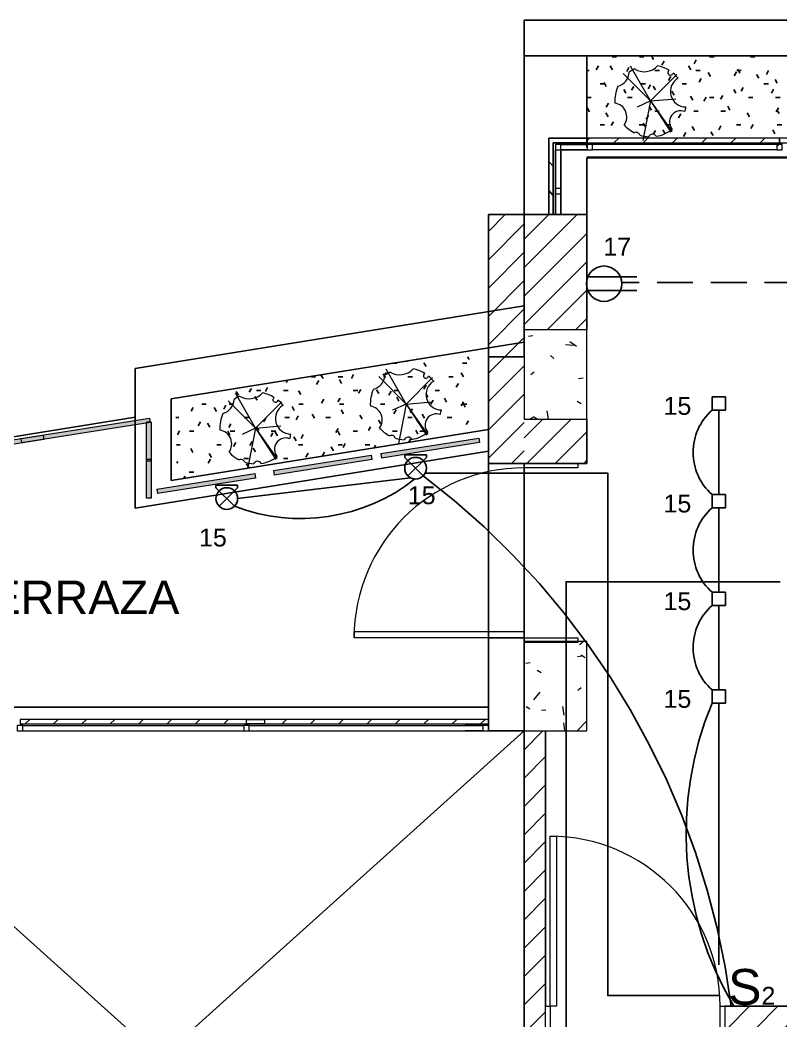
# Model space of a CAD drawing. Header units: inches. Extents: x 131 to 82119, y 71 to 16923.
# Drawn here: x 380.26 to 384.51, y 130.66 to 136.25 of the extents above; entities that cross this region are included whole.
import ezdxf
from ezdxf.enums import TextEntityAlignment as Align

# ---------------------------------------------------------------- set-up
doc = ezdxf.new("R2010")
doc.units = ezdxf.units.IN
doc.header["$MEASUREMENT"] = 0
doc.linetypes.add('HIDDEN', pattern=[9.525, 6.35, -3.175])
doc.linetypes.add('PISO', pattern=[0.3, 0.2, -0.1])
for name, color, linetype, lineweight in [('A-DOOR-____-MCUT', 31, 'Continuous', 18), ('A-DOOR-____-OTLN', 31, 'Continuous', 18), ('A-DOOR-FRAM-MCUT', 31, 'Continuous', 18), ('A-GLAZ-CURT-MCUT', 52, 'Continuous', 18), ('A-GLAZ-CURT-OTLN', 52, 'Continuous', 18), ('A-GLAZ-CWMG-MCUT', 51, 'Continuous', 18), ('A-GLAZ-CWMG-OTLN', 51, 'Continuous', 18), ('DUCTO-PARED O TECHO', 7, 'Continuous', 25), ('DUCTO-PISO', 7, 'PISO', 25), ('L-PLNT-____-OTLN', 71, 'Continuous', 18), ('RED-TELEVISIÓN', 84, 'TELEVISION', 25), ('S-COLS-____-MCUT', 52, 'Continuous', 18), ('S-COLS-____-OTLN', 52, 'Continuous', 18), ('SIMBOLOGIA', 150, 'Continuous', 25)]:
    doc.layers.add(name, color=color, linetype=linetype, lineweight=lineweight)
for name, color, linetype in [('Arquitectonico', 253, 'Continuous'), ('INTERRUPTORES', 6, 'Continuous'), ('LAMPARAS', 20, 'Continuous'), ('Retorno', 5, 'HIDDEN')]:
    doc.layers.add(name, color=color, linetype=linetype)
doc.styles.add('Arial_2', font='arial.ttf', dxfattribs={"height": 0.089295})
doc.styles.get("Standard").update_dxf_attribs({"font": 'arial.ttf'})
doc.linetypes.add('TELEVISION', pattern='A,0.32,-0.13,["TV",Standard,S=0.065,R=0,X=-0.065,Y=-0.0325],-0.13', length=0.58)
pattern_1 = [(45, (392.16384, 133.34242), (-0.079196, 0.079196), [])]

# ---------------------------------------------------------------- blocks, each defined once
blk = doc.blocks.new('System Panel - Glazed-1942166-ARQ-P2')
at = {"layer": 'A-GLAZ-CURT-OTLN'}
blk.add_hatch(color=256, dxfattribs=at).paths.add_polyline_path([(-0.2767, 0.0245), (0.2767, 0.0245), (0.2767, 0.0495), (-0.2767, 0.0495)], flags=0)
for p, q in [((-0.2767, 0.0495), (0.2767, 0.0495)), ((-0.2767, 0.0495), (-0.2767, 0.0245)), ((0.2767, 0.0245), (-0.2767, 0.0245)), ((0.2767, 0.0495), (0.2767, 0.0245))]:
    blk.add_line(p, q, dxfattribs=at)
blk = doc.blocks.new('M_Concrete-Rectangular-Column - Columna Concreto 0_35 x 0_50-1658767-ARQ-P2')
at = {"layer": 'S-COLS-____-OTLN'}
h = blk.add_hatch(dxfattribs=at)
h.set_pattern_fill('FP_4', style=0, pattern_type=2)
h.set_pattern_definition([(50, (8.915, 0.816), (0.546432, -0.047308), [0.057, -0.629]), (355, (8.915, 0.816), (-0.10543, 0.57337), [0.046, -0.503]), (100.451, (8.961, 0.812), (0.440955, 0.525708), [0.049, -0.534]), (46.184, (8.915, 0.969), (0.813123, -0.12606), [0.086, -0.943]), (96.636, (8.983, 0.958), (0.711995, 0.74225), [0.073, -0.801]), (351.184, (8.915, 0.969), (0.71223, 0.742616), [0.069, -0.754]), (21, (8.991, 0.93), (0.454985, -0.306292), [0.057, -0.629]), (326, (8.991, 0.93), (0.185766, 0.552594), [0.046, -0.503]), (71.451, (9.029, 0.905), (0.640536, 0.246016), [0.049, -0.534]), (37.5, (8.915, 0.816), (0.009206, 0.2541166), [0.025, -0.472, 0.025, -0.485, -0.505]), (37.5, (8.915, 0.816), (0.009206, 0.2541166), [-1.007, 0.025, -0.48]), (7.5, (8.915, 0.816), (0.200461, 0.300738), [0.025, -0.266, 0.025, -0.46, -0.192]), (7.5, (8.915, 0.816), (0.200461, 0.300738), [-0.776, 0.025, -0.167]), (327.5, (8.745, 0.816), (0.406483, -0.0170776), [0.025, -0.165, 0.025, -0.569, -0.789]), (327.5, (8.745, 0.816), (0.406483, -0.0170776), [-0.785, 0.025, -0.764]), (317.5, (8.669, 0.816), (0.443999, 0.076008), [0.025, -0.223, 0.025, -0.37, -0.56]), (317.5, (8.669, 0.816), (0.443999, 0.076008), [-0.642, 0.025, -0.535])])
h.paths.add_polyline_path([(0.175, -0.25), (0.175, 0.25), (-0.175, 0.25), (-0.175, -0.25)], flags=0)
at = {"layer": 'S-COLS-____-MCUT'}
for p, q in [((0.175, 0.25), (-0.175, 0.25)), ((-0.175, 0.25), (-0.175, -0.25)), ((0.175, -0.25), (0.175, 0.25)), ((-0.175, -0.25), (0.175, -0.25))]:
    blk.add_line(p, q, dxfattribs=at)
blk = doc.blocks.new('M_Concrete-Rectangular-Column - Columna Concreto 0_35 x 0_50-1669659-ARQ-P2')
at = {"layer": 'S-COLS-____-OTLN'}
h = blk.add_hatch(dxfattribs=at)
h.set_pattern_fill('FP_5', style=0, pattern_type=2)
h.set_pattern_definition([(50, (8.915, -0.925), (0.546432, -0.047308), [0.057, -0.629]), (355, (8.915, -0.925), (-0.10543, 0.57337), [0.046, -0.503]), (100.451, (8.961, -0.929), (0.440955, 0.525708), [0.049, -0.534]), (46.184, (8.915, -0.773), (0.813123, -0.12606), [0.086, -0.943]), (96.636, (8.983, -0.783), (0.711995, 0.74225), [0.073, -0.801]), (351.184, (8.915, -0.773), (0.71223, 0.742616), [0.069, -0.754]), (21, (8.991, -0.811), (0.454985, -0.306292), [0.057, -0.629]), (326, (8.991, -0.811), (0.185766, 0.552594), [0.046, -0.503]), (71.451, (9.029, -0.837), (0.640536, 0.246016), [0.049, -0.534]), (37.5, (8.915, -0.925), (0.009206, 0.2541166), [0.025, -0.472, 0.025, -0.485, -0.505]), (37.5, (8.915, -0.925), (0.009206, 0.2541166), [-1.007, 0.025, -0.48]), (7.5, (8.915, -0.925), (0.200461, 0.300738), [0.025, -0.266, 0.025, -0.46, -0.192]), (7.5, (8.915, -0.925), (0.200461, 0.300738), [-0.776, 0.025, -0.167]), (327.5, (8.745, -0.925), (0.406483, -0.0170776), [0.025, -0.165, 0.025, -0.569, -0.789]), (327.5, (8.745, -0.925), (0.406483, -0.0170776), [-0.785, 0.025, -0.764]), (317.5, (8.669, -0.925), (0.443999, 0.076008), [0.025, -0.223, 0.025, -0.37, -0.56]), (317.5, (8.669, -0.925), (0.443999, 0.076008), [-0.642, 0.025, -0.535])])
h.paths.add_polyline_path([(0.175, -0.25), (0.175, 0.25), (-0.175, 0.25), (-0.175, -0.25)], flags=0)
at = {"layer": 'S-COLS-____-MCUT'}
for p, q in [((0.175, 0.25), (-0.175, 0.25)), ((-0.175, 0.25), (-0.175, -0.25)), ((0.175, -0.25), (0.175, 0.25)), ((-0.175, -0.25), (0.175, -0.25))]:
    blk.add_line(p, q, dxfattribs=at)
blk = doc.blocks.new('System Panel - Glazed-1561508-ARQ-P2')
at = {"layer": 'A-GLAZ-CURT-OTLN'}
blk.add_hatch(color=256, dxfattribs=at).paths.add_polyline_path([(-0.3638, 0.0245), (0.3638, 0.0245), (0.3638, 0.0495), (-0.3638, 0.0495)], flags=0)
for p, q in [((-0.3638, 0.0495), (0.3638, 0.0495)), ((-0.3638, 0.0495), (-0.3638, 0.0245)), ((0.3638, 0.0245), (-0.3638, 0.0245)), ((0.3638, 0.0495), (0.3638, 0.0245))]:
    blk.add_line(p, q, dxfattribs=at)
blk = doc.blocks.new('System Panel - Glazed-1942257-ARQ-P2')
at = {"layer": 'A-GLAZ-CURT-OTLN'}
blk.add_hatch(color=256, dxfattribs=at).paths.add_polyline_path([(0.1087, 0.0495), (-0.1087, 0.0495), (-0.1087, 0.0245), (0.1087, 0.0245)], flags=0)
for p, q in [((-0.1087, 0.0495), (0.1087, 0.0495)), ((-0.1087, 0.0495), (-0.1087, 0.0245)), ((0.1087, 0.0245), (-0.1087, 0.0245)), ((0.1087, 0.0495), (0.1087, 0.0245))]:
    blk.add_line(p, q, dxfattribs=at)
blk = doc.blocks.new('Puertas Revit Lisas - 1_00 x 2_70-1759848-ARQ-P2')
at = {"layer": 'A-DOOR-____-MCUT'}
for p, q in [((0.44, -0.056825), (0.475, -0.056825)), ((0.44, -1.006825), (0.44, -0.056825)), ((0.475, -0.056825), (0.475, -1.006825)), ((0.475, -1.006825), (0.44, -1.006825))]:
    blk.add_line(p, q, dxfattribs=at)
at = {"layer": 'A-DOOR-____-OTLN'}
blk.add_arc((0.475, -0.056825), 0.95, 180, 270, dxfattribs=at)
at = {"layer": 'A-DOOR-FRAM-MCUT'}
for p, q in [((-0.5, 0.063175), (-0.475, 0.063175)), ((-0.5, -0.056825), (-0.5, 0.063175)), ((-0.475, 0.063175), (-0.475, -0.056825)), ((0.475, 0.063175), (0.5, 0.063175)), ((0.475, -0.056825), (0.475, 0.063175)), ((0.5, 0.063175), (0.5, -0.056825)), ((-0.475, -0.056825), (-0.5, -0.056825)), ((0.5, -0.056825), (0.475, -0.056825))]:
    blk.add_line(p, q, dxfattribs=at)
blk = doc.blocks.new('System Panel - Glazed-1951051-ARQ-P2')
at = {"layer": 'A-GLAZ-CURT-OTLN'}
h = blk.add_hatch(dxfattribs=at)
h.set_pattern_fill('FP_11', color=8, style=0, pattern_type=2)
h.set_pattern_definition([(225, (-10.016, -0.891), (0.079196, -0.079196), [])])
h.paths.add_polyline_path([(-0.6253, -0.0245), (-0.6253, -0.0495), (0.6253, -0.0495), (0.6253, -0.0245)], flags=0)
at = {"layer": 'A-GLAZ-CURT-MCUT'}
for p, q in [((0.6253, -0.0245), (-0.6253, -0.0245)), ((-0.6253, -0.0245), (-0.6253, -0.0495)), ((-0.6253, -0.0495), (0.6253, -0.0495)), ((0.6253, -0.0495), (0.6253, -0.0245))]:
    blk.add_line(p, q, dxfattribs=at)
blk = doc.blocks.new('System Panel - Glazed-1951052-ARQ-P2')
at = {"layer": 'A-GLAZ-CURT-OTLN'}
h = blk.add_hatch(dxfattribs=at)
h.set_pattern_fill('FP_12', color=8, style=0, pattern_type=2)
h.set_pattern_definition([(225, (-11.274, -0.891), (0.079196, -0.079196), [])])
h.paths.add_polyline_path([(-0.6328, -0.0245), (-0.6328, -0.0495), (0.6328, -0.0495), (0.6328, -0.0245), (-0.0148, -0.0245)], flags=0)
at = {"layer": 'A-GLAZ-CURT-MCUT'}
for p, q in [((0.6328, -0.0245), (-0.6328, -0.0245)), ((-0.6328, -0.0245), (-0.6328, -0.0495)), ((-0.6328, -0.0495), (0.6328, -0.0495)), ((0.6328, -0.0495), (0.6328, -0.0245))]:
    blk.add_line(p, q, dxfattribs=at)
blk = doc.blocks.new('System Panel - Glazed-1951074-ARQ-P2')
at = {"layer": 'A-GLAZ-CURT-OTLN'}
h = blk.add_hatch(dxfattribs=at)
h.set_pattern_fill('FP_14', color=8, style=0, pattern_type=2)
h.set_pattern_definition([(43.278, (8.138, -2.278), (-0.0767804, 0.08154), [])])
h.paths.add_polyline_path([(-0.5374, 0.0245), (0.5374, 0.0245), (0.5374, 0.0495), (-0.5374, 0.0495)], flags=0)
at = {"layer": 'A-GLAZ-CURT-MCUT'}
for p, q in [((0.5374, 0.0495), (-0.5374, 0.0495)), ((-0.5374, 0.0495), (-0.5374, 0.0245)), ((-0.5374, 0.0245), (0.5374, 0.0245)), ((0.5374, 0.0245), (0.5374, 0.0495))]:
    blk.add_line(p, q, dxfattribs=at)
blk = doc.blocks.new('System Panel - Glazed-1951075-ARQ-P2')
at = {"layer": 'A-GLAZ-CURT-OTLN'}
h = blk.add_hatch(dxfattribs=at)
h.set_pattern_fill('FP_15', color=8, style=0, pattern_type=2)
h.set_pattern_definition([(43.278, (7.056, -2.278), (-0.0767804, 0.08154), [])])
h.paths.add_polyline_path([(-0.5449, 0.0245), (0.5449, 0.0245), (0.5449, 0.0495), (-0.5449, 0.0495)], flags=0)
at = {"layer": 'A-GLAZ-CURT-MCUT'}
for p, q in [((0.5449, 0.0495), (-0.5449, 0.0495)), ((-0.5449, 0.0495), (-0.5449, 0.0245)), ((-0.5449, 0.0245), (0.5449, 0.0245)), ((0.5449, 0.0245), (0.5449, 0.0495))]:
    blk.add_line(p, q, dxfattribs=at)
blk = doc.blocks.new('Puertas Revit Lisas - 1_00 x 2_70-1606715-ARQ-P2')
at = {"layer": 'A-DOOR-____-MCUT'}
for p, q in [((0.44, -0.146825), (0.475, -0.146825)), ((0.44, -1.096825), (0.44, -0.146825)), ((0.475, -0.146825), (0.475, -1.096825)), ((0.475, -1.096825), (0.44, -1.096825))]:
    blk.add_line(p, q, dxfattribs=at)
at = {"layer": 'A-DOOR-____-OTLN'}
blk.add_arc((0.475, -0.146825), 0.95, 180, 270, dxfattribs=at)
at = {"layer": 'A-DOOR-FRAM-MCUT'}
for p, q in [((-0.5, 0.153175), (-0.475, 0.153175)), ((-0.5, -0.146825), (-0.5, 0.153175)), ((-0.475, 0.153175), (-0.475, -0.146825)), ((0.475, 0.153175), (0.5, 0.153175)), ((0.475, -0.146825), (0.475, 0.153175)), ((0.5, 0.153175), (0.5, -0.146825)), ((-0.475, -0.146825), (-0.5, -0.146825)), ((0.5, -0.146825), (0.475, -0.146825))]:
    blk.add_line(p, q, dxfattribs=at)
blk = doc.blocks.new('M_RPC Plant - Tropical - Agave - 0_45 Meters-752007-ARQ-P2')
at = {"layer": 'L-PLNT-____-OTLN'}
for q in [(-0.1121, 0.1907), (-0.1531, 0.1496), (0.1474, 0.1437), (0.1412, 0.0087), (-0.0755, -0.0388), (-0.0429, -0.2245), (0.1136, -0.1784), (0.1196, -0.1743)]:
    blk.add_line((0.0001, -0.0036), q, dxfattribs=at)
for centre, radius, start, end in [((0.0001, -0.0036), 0.2, 116.6696, 126.6487), ((-0.0359, 0.2628), 0.1029, 238.4657, 316.9123), ((0.0001, -0.0036), 0.2, 58.808, 78.7084), ((-0.2035, 0.1601), 0.0842, 284.5761, 357.8078), ((0.1112, 0.1551), 0.0145, 121.2967, 348.7033), ((0.1972, 0.0492), 0.0863, 119.9838, 270.0162), ((0.0001, -0.0036), 0.2, 39.648, 51.192), ((0.0001, -0.0036), 0.2, 155.7352, 183.4024), ((-0.21, -0.0919), 0.0771, 323.3668, 82.226), ((0.0001, -0.0036), 0.2, 342.7424, 350.352), ((0.1685, -0.1215), 0.0628, 68.9276, 221.0724), ((0.0001, -0.0036), 0.2, 222.1904, 242.6209), ((0.0001, -0.0036), 0.2, 279.0058, 307.2576), ((-0.0817, -0.2008), 0.0221, 17.3648, 117.5876), ((0.0001, -0.0036), 0.2, 252.3315, 266.9942), ((0.011, -0.212), 0.0231, 28.1518, 157.8482)]:
    blk.add_arc(centre, radius, start, end, dxfattribs=at)
blk = doc.blocks.new('Rectangular Mullion - 30mm Square-1951086-ARQ-P2')
at = {"layer": 'A-GLAZ-CWMG-MCUT'}
for p, q in [((-0.015, 0.015), (0.015, 0.015)), ((-0.015, -0.015), (-0.015, 0.015)), ((0.015, 0.015), (0.015, -0.015)), ((0.015, -0.015), (-0.015, -0.015))]:
    blk.add_line(p, q, dxfattribs=at)
blk = doc.blocks.new('Rectangular Mullion - 30mm Square-V18-ARQ-P2')
at = {"layer": 'A-GLAZ-CWMG-MCUT'}
for p, q in [((-0.015, 0.015), (0.015, 0.015)), ((-0.015, -0.015), (-0.015, 0.015)), ((0.015, 0.015), (0.015, -0.015)), ((0.015, -0.015), (-0.015, -0.015))]:
    blk.add_line(p, q, dxfattribs=at)
blk = doc.blocks.new('Rectangular Mullion - 30mm Square-1951076-ARQ-P2')
at = {"layer": 'A-GLAZ-CWMG-MCUT'}
for p, q in [((0, 0.015), (-0.03, 0.015)), ((-0.03, 0.015), (-0.03, -0.015)), ((0, -0.015), (0, 0.015)), ((-0.03, -0.015), (0, -0.015))]:
    blk.add_line(p, q, dxfattribs=at)
blk = doc.blocks.new('Rectangular Mullion - 30mm Square-1951070-ARQ-P2')
at = {"layer": 'A-GLAZ-CWMG-OTLN'}
for p, q in [((-7.6814, 2.0633), (-8.7107, 2.0324)), ((-7.6805, 2.0333), (-8.7098, 2.0024))]:
    blk.add_line(p, q, dxfattribs=at)
blk = doc.blocks.new('Rectangular Mullion - 30mm Square-1951071-ARQ-P2')
at = {"layer": 'A-GLAZ-CWMG-OTLN'}
h = blk.add_hatch(dxfattribs=at)
h.set_pattern_fill('FP_26', color=8, style=0, pattern_type=2)
h.set_pattern_definition([(316.722, (7.601, 2.278), (0.0767804, 0.08154), [])])
h.paths.add_polyline_path([(-0.015, 0.015), (0.015, 0.015), (0.015, -0.015), (-0.015, -0.015)], flags=0)
at = {"layer": 'A-GLAZ-CWMG-MCUT'}
for p, q in [((-0.015, 0.015), (0.015, 0.015)), ((-0.015, -0.015), (-0.015, 0.015)), ((0.015, 0.015), (0.015, -0.015)), ((0.015, -0.015), (-0.015, -0.015))]:
    blk.add_line(p, q, dxfattribs=at)
blk = doc.blocks.new('Rectangular Mullion - 30mm Square-1951091-ARQ-P2')
at = {"layer": 'A-GLAZ-CWMG-MCUT'}
for p, q in [((0, 0.015), (-0.03, 0.015)), ((-0.03, 0.015), (-0.03, -0.015)), ((0, -0.015), (0, 0.015)), ((-0.03, -0.015), (0, -0.015))]:
    blk.add_line(p, q, dxfattribs=at)
blk = doc.blocks.new('Rectangular Mullion - 30mm Square-1951088-ARQ-P2')
at = {"layer": 'A-GLAZ-CWMG-OTLN'}
for p, q in [((-10.6258, -0.8761), (-9.4202, -0.8761)), ((-10.6258, -0.9061), (-9.4202, -0.9061))]:
    blk.add_line(p, q, dxfattribs=at)
blk = doc.blocks.new('Rectangular Mullion - 30mm Square-1951089-ARQ-P2')
at = {"layer": 'A-GLAZ-CWMG-OTLN'}
for p, q in [((-11.8913, -0.8761), (-10.6558, -0.8761)), ((-11.8913, -0.9061), (-10.6558, -0.9061))]:
    blk.add_line(p, q, dxfattribs=at)
blk = doc.blocks.new('LUZAP')
at = {"layer": 'SIMBOLOGIA'}
for p, q in [((-0.09, 0.02), (0.0636, 0.1736)), ((-0.0636, 0.1736), (0.09, 0.02)), ((-0.09, 0.02), (-0.09, 0)), ((-0.09, 0), (0.09, 0)), ((0.09, 0.02), (0.09, 0))]:
    blk.add_line(p, q, dxfattribs=at)
blk.add_circle((0, 0.11), 0.09, dxfattribs=at)
blk = doc.blocks.new('TOMA')
at = {"layer": 'SIMBOLOGIA'}
for p, q in [((-0.0301, 0.2165), (-0.0301, 0.0062)), ((0.0294, 0.2165), (0.0294, 0.1463)), ((0.0294, 0.1463), (0.0294, 0.0059))]:
    blk.add_line(p, q, dxfattribs=at)
blk.add_circle((0, 0.0761), 0.0761, dxfattribs=at)

msp = doc.modelspace()

# ---------------------------------------------------------------- hatches: boundary and pattern name
at = {"layer": 'Arquitectonico'}
h = msp.add_hatch(dxfattribs=at)
h.set_pattern_fill('FP_23', color=256, angle=360, style=0, pattern_type=2)
h.set_pattern_definition([(360, (392.16384, 133.45834), (0.305, 0.076), [0.025, -0.203, 0.025, -0.203, -1.219]), (360, (392.16384, 133.45834), (0.305, 0.076), [-0.457, 0.025, -0.432, 0.025, -0.203, -0.533]), (360, (392.16384, 133.45834), (0.305, 0.076), [-1.143, 0.025, -0.127, 0.025, -0.356]), (120, (392.27784, 133.49634), (-0.2183179, 0.22613775), [0.025, -0.203, 0.025, -0.203, -1.219]), (120, (392.27784, 133.49634), (-0.2183179, 0.22613775), [-0.457, 0.025, -0.432, 0.025, -0.203, -0.533]), (120, (392.27784, 133.49634), (-0.2183179, 0.22613775), [-1.143, 0.025, -0.127, 0.025, -0.356]), (240, (392.31584, 133.64834), (-0.0866821, -0.30213775), [0.025, -0.203, 0.025, -0.203, -1.219]), (240, (392.31584, 133.64834), (-0.0866821, -0.30213775), [-0.457, 0.025, -0.432, 0.025, -0.203, -0.533]), (240, (392.31584, 133.64834), (-0.0866821, -0.30213775), [-1.143, 0.025, -0.127, 0.025, -0.356])])
h.paths.add_polyline_path([(383.4236, 135.5978), (387.2901, 135.5978), (387.2901, 136.0478), (383.4236, 136.0478), (383.4236, 135.5566)])
h = msp.add_hatch(dxfattribs=at)
h.set_pattern_fill('FP_14', color=256, angle=270, style=0, pattern_type=2)
h.set_pattern_definition([(313.278, (380.90872, 127.44712), (0.08154, 0.0767804), [])])
h.paths.add_polyline_path([(383.2112, 135.5243), (383.2112, 135.1606), (383.2362, 135.1606), (383.2362, 135.5243)])
h = msp.add_hatch(dxfattribs=at)
h.set_pattern_fill('FP_1', color=256, angle=360, style=0, pattern_type=2)
h.set_pattern_definition([(45, (392.16384, 132.79475), (-0.079196, 0.079196), [])])
h.paths.add_polyline_path([(383.0736, 132.0237), (383.0736, 132.2286), (383.0736, 132.2286), (383.0736, 132.0237)])
h.paths.add_polyline_path([(383.0736, 133.7713), (383.0736, 135.1606), (382.8736, 135.1606), (382.8736, 133.7713)])
h = msp.add_hatch(dxfattribs=at)
h.set_pattern_fill('FP_1', color=256, angle=360, style=0, pattern_type=2)
h.set_pattern_definition(pattern_1)
h.paths.add_polyline_path([(383.4236, 134.5178), (383.4236, 135.1606), (383.0736, 135.1606), (383.0736, 134.5178)])
h = msp.add_hatch(dxfattribs=at)
h.set_pattern_fill('FP_22', color=256, angle=360, style=0, pattern_type=2)
h.set_pattern_definition([(360, (392.16384, 133.342415), (0.305, 0.076), [0.025, -0.203, 0.025, -0.203, -1.219]), (360, (392.16384, 133.342415), (0.305, 0.076), [-0.457, 0.025, -0.432, 0.025, -0.203, -0.533]), (360, (392.16384, 133.342415), (0.305, 0.076), [-1.143, 0.025, -0.127, 0.025, -0.356]), (120, (392.27784, 133.380415), (-0.21831793, 0.22613775), [0.025, -0.203, 0.025, -0.203, -1.219]), (120, (392.27784, 133.380415), (-0.21831793, 0.22613775), [-0.457, 0.025, -0.432, 0.025, -0.203, -0.533]), (120, (392.27784, 133.380415), (-0.21831793, 0.22613775), [-1.143, 0.025, -0.127, 0.025, -0.356]), (240, (392.31584, 133.533415), (-0.08668207, -0.30213775), [0.025, -0.203, 0.025, -0.203, -1.219]), (240, (392.31584, 133.533415), (-0.08668207, -0.30213775), [-0.457, 0.025, -0.432, 0.025, -0.203, -0.533]), (240, (392.31584, 133.533415), (-0.08668207, -0.30213775), [-1.143, 0.025, -0.127, 0.025, -0.356])])
h.paths.add_polyline_path([(381.1336, 133.6807), (382.7736, 133.9446), (382.7657, 134.3992), (381.1257, 134.1352), (381.1336, 133.7305)])
h = msp.add_hatch(dxfattribs=at)
h.set_pattern_fill('FP_1', color=256, angle=360, style=0, pattern_type=2)
h.set_pattern_definition(pattern_1)
h.paths.add_polyline_path([(383.4236, 133.7713), (383.4236, 134.0178), (383.0736, 134.0178), (383.0736, 133.7713)], flags=0)
h = msp.add_hatch(dxfattribs=at)
h.set_pattern_fill('FP_1', color=256, angle=360, style=0, pattern_type=2)
h.set_pattern_definition(pattern_1)
h.paths.add_polyline_path([(383.0736, 130.7382), (383.1936, 130.7382), (383.1936, 132.2762), (383.0736, 132.2762), (383.0736, 131.3621)], flags=0)
h = msp.add_hatch(dxfattribs=at)
h.set_pattern_fill('FP_1', color=256, angle=360, style=0, pattern_type=2)
h.set_pattern_definition(pattern_1)
h.paths.add_polyline_path([(385.9901, 130.6182), (385.9901, 130.7382), (384.1936, 130.7382), (384.1936, 130.6182), (384.9936, 130.6182)], flags=0)
h.paths.add_polyline_path([(383.1936, 130.6182), (383.1936, 130.7382), (383.0736, 130.7382), (383.0736, 130.6182)], flags=0)

# ---------------------------------------------------------------- linework, layer by layer
for p, q in [((389.0401, 136.2478), (383.0736, 136.2478)), ((383.0736, 134.5178), (383.0736, 136.2478)), ((388.8401, 136.0478), (383.0736, 136.0478)), ((383.0736, 136.0478), (383.0736, 135.9194)), ((383.4236, 135.5348), (383.4236, 136.0478)), ((383.2112, 135.5873), (383.2112, 135.1606)), ((383.4254, 135.5873), (383.2112, 135.5873)), ((383.2362, 135.1606), (383.2362, 135.5623)), ((383.4254, 135.5623), (383.2362, 135.5623)), ((383.4254, 135.5528), (383.2786, 135.5528)), ((383.2486, 135.5228), (383.2486, 135.2766)), ((383.4254, 135.5228), (383.2786, 135.5228)), ((383.2786, 135.5228), (383.2786, 135.2766)), ((383.4236, 135.4819), (389.0401, 135.4819)), ((388.8426, 135.4778), (383.4236, 135.4778)), ((383.4236, 134.5178), (383.4236, 135.4778)), ((383.2486, 135.2766), (383.2486, 135.1606)), ((383.2786, 135.2766), (383.2786, 135.1606)), ((383.4272, 135.1606), (383.0736, 135.1606)), ((383.0736, 135.1606), (383.4236, 135.1606)), ((380.9015, 134.3017), (383.0736, 134.6513)), ((381.1015, 134.1314), (383.0736, 134.4487)), ((383.0736, 134.3662), (382.8736, 134.3662)), ((382.8736, 134.3662), (382.8736, 133.7713)), ((380.9015, 134.3017), (380.9015, 134.0286)), ((381.1015, 133.6756), (381.1015, 134.1314)), ((380.9015, 134.0286), (378.927, 133.7133)), ((380.9015, 133.5218), (380.9015, 134.0286)), ((383.4236, 133.7713), (383.4236, 134.0178)), ((381.1015, 133.6756), (382.8736, 133.9607)), ((382.8736, 133.8392), (380.9015, 133.5218)), ((382.8736, 133.7713), (383.4236, 133.7713)), ((382.8736, 133.7713), (382.8736, 132.5697)), ((383.0736, 133.7713), (383.0736, 132.5697)), ((379.007, 132.4096), (382.8736, 132.4096)), ((381.6231, 132.3407), (381.5231, 132.3407)), ((381.6231, 132.3157), (381.5231, 132.3157)), ((382.7436, 132.3062), (382.8436, 132.3062)), ((379.007, 132.2762), (383.0736, 128.6206)), ((379.0105, 128.6206), (383.0736, 132.2762)), ((382.7436, 132.2762), (382.8436, 132.2762)), ((383.0736, 132.2762), (383.0736, 130.6182)), ((383.1936, 130.7382), (383.1936, 132.2762)), ((386.1101, 130.7382), (384.1936, 130.7382))]:
    msp.add_line(p, q, dxfattribs=at)
for points in [[(382.8736, 134.3662), (383.0736, 134.3662), (383.0736, 135.1606), (382.8736, 135.1606)], [(383.0736, 132.2762), (382.8736, 132.2762), (382.8736, 132.7963), (383.0736, 132.7963)]]:
    msp.add_lwpolyline(points, close=True, dxfattribs=at)
at = {"layer": 'DUCTO-PARED O TECHO'}
for p, q in [((384.1605, 133.5222), (384.1605, 133.0516)), ((384.1605, 132.9766), (384.1605, 132.506))]:
    msp.add_line(p, q, dxfattribs=at)
for points in [[(384.1605, 134.0677), (384.1605, 133.5972)], [(382.5207, 133.7169), (383.5406, 133.7169), (383.5406, 130.7977), (384.1667, 130.7977)], [(381.4729, 133.5746), (382.4392, 133.6904)], [(384.1605, 132.431), (384.1605, 130.9703)]]:
    msp.add_lwpolyline(points, dxfattribs=at)
at = {"layer": 'DUCTO-PISO'}
msp.add_lwpolyline([(384.6165, 133.508), (384.6165, 134.7823), (383.6249, 134.7823)], dxfattribs=at)
at = {"layer": 'LAMPARAS'}
for p, q in [((384.1231, 133.5972), (384.1231, 133.5222)), ((384.1231, 133.0516), (384.1231, 132.9766)), ((384.1231, 132.506), (384.1231, 132.431))]:
    msp.add_line(p, q, dxfattribs=at)
for points in [[(384.1231, 134.1427), (384.198, 134.1427), (384.198, 134.0677), (384.1231, 134.0677)], [(384.1231, 133.5972), (384.198, 133.5972), (384.198, 133.5222), (384.1231, 133.5222)], [(384.1231, 133.0516), (384.198, 133.0516), (384.198, 132.9766), (384.1231, 132.9766)], [(384.1231, 132.506), (384.198, 132.506), (384.198, 132.431), (384.1231, 132.431)]]:
    msp.add_lwpolyline(points, close=True, dxfattribs=at)
at = {"layer": 'RED-TELEVISIÓN'}
msp.add_lwpolyline([(378.8794, 130.6054), (378.9405, 130.6054), (378.9405, 128.4017), (383.3076, 128.4017), (383.3076, 133.1103), (384.5044, 133.1103)], dxfattribs=at)
at = {"layer": 'Retorno'}
for centre, radius, start, end in [((384.3321, 133.8326), 0.3149, 131.5976, 228.4028), ((379.8372, 130.1693), 4.4292, 7.3794, 52.8902), ((381.8255, 134.4966), 1.0334, 249.0023, 308.1428), ((384.3321, 133.2871), 0.3149, 131.5976, 228.4028), ((384.3321, 132.7415), 0.3149, 131.5976, 228.4028), ((385.8661, 131.7058), 1.8879, 157.409, 210.8321)]:
    msp.add_arc(centre, radius, start, end, dxfattribs=at)

# ---------------------------------------------------------------- block references
at = {"layer": 'Arquitectonico'}
for name, p in [('M_RPC Plant - Tropical - Agave - 0_45 Meters-752007-ARQ-P2', (383.7797, 135.7993)), ('System Panel - Glazed-1951074-ARQ-P2', (383.9628, 135.5378)), ('System Panel - Glazed-1951075-ARQ-P2', (385.0451, 135.5378)), ('M_Concrete-Rectangular-Column - Columna Concreto 0_35 x 0_50-1669659-ARQ-P2', (383.2486, 134.2678)), ('M_RPC Plant - Tropical - Agave - 0_45 Meters-752007-ARQ-P2', (382.4142, 134.1064)), ('M_RPC Plant - Tropical - Agave - 0_45 Meters-752007-ARQ-P2', (381.5731, 133.9718)), ('M_Concrete-Rectangular-Column - Columna Concreto 0_35 x 0_50-1658767-ARQ-P2', (383.2486, 132.5262)), ('Rectangular Mullion - 30mm Square-1951089-ARQ-P2', (392.1638, 133.1823)), ('Rectangular Mullion - 30mm Square-1951088-ARQ-P2', (392.1638, 133.1823)), ('Rectangular Mullion - 30mm Square-1951091-ARQ-P2', (382.8736, 132.2912))]:
    msp.add_blockref(name, p, dxfattribs=at)
for name, p, rotation in [('Rectangular Mullion - 30mm Square-1951076-ARQ-P2', (383.2486, 135.5378), 180), ('Rectangular Mullion - 30mm Square-1951076-ARQ-P2', (383.4254, 135.5378), 180), ('Rectangular Mullion - 30mm Square-1951070-ARQ-P2', (392.1011, 133.2595), 358.2775912640881), ('Rectangular Mullion - 30mm Square-1951076-ARQ-P2', (383.2636, 135.2766), 269.9999999999999), ('System Panel - Glazed-1561508-ARQ-P2', (380.6293, 133.9177), 8.999999999999936), ('System Panel - Glazed-1942257-ARQ-P2', (380.9397, 133.8919), 269.9999999999999), ('System Panel - Glazed-1561508-ARQ-P2', (380.035, 133.8235), 8.999999999999936), ('System Panel - Glazed-1942166-ARQ-P2', (382.5541, 133.82), 8.999999999999936), ('System Panel - Glazed-1942166-ARQ-P2', (381.9536, 133.7249), 8.999999999999936), ('System Panel - Glazed-1942257-ARQ-P2', (380.9397, 133.6847), 269.9999999999999), ('Puertas Revit Lisas - 1_00 x 2_70-1606715-ARQ-P2', (383.2204, 133.2713), 270.0000000000002), ('System Panel - Glazed-1942166-ARQ-P2', (381.3035, 133.6219), 8.999999999999936), ('System Panel - Glazed-1951052-ARQ-P2', (380.8903, 132.2912), 180), ('System Panel - Glazed-1951051-ARQ-P2', (382.2483, 132.2912), 180), ('Puertas Revit Lisas - 1_00 x 2_70-1759848-ARQ-P2', (383.6936, 130.6814), 180)]:
    msp.add_blockref(name, p, dxfattribs=dict(at, rotation=rotation))
at = {"layer": 'Arquitectonico', "extrusion": (0, 0, -1), "rotation": 180}
msp.add_blockref('Rectangular Mullion - 30mm Square-1951071-ARQ-P2', (-384.5002, 135.5378), dxfattribs=at)
at = {"layer": 'Arquitectonico', "extrusion": (0, 0, -1)}
for name, p in [('Rectangular Mullion - 30mm Square-V18-ARQ-P2', (-380.2575, 132.2912)), ('Rectangular Mullion - 30mm Square-1951086-ARQ-P2', (-381.5231, 132.2912))]:
    msp.add_blockref(name, p, dxfattribs=at)
at = {"layer": 'SIMBOLOGIA'}
for name, p, xscale, yscale, zscale, rotation in [('TOMA', (383.4213, 134.7749), 1.29829461337991, 1.29829461337991, 1.29829461337991, 270), ('LUZAP', (382.4667, 133.8182), 0.671875174437127, 0.671875174437127, 0.671875174437127, 180), ('LUZAP', (381.4125, 133.6485), 0.671875174437127, 0.671875174437127, 0.671875174437127, 180)]:
    msp.add_blockref(name, p, dxfattribs=dict(at, xscale=xscale, yscale=yscale, zscale=zscale, rotation=rotation))

# ---------------------------------------------------------------- texts
for s, p in [('17', (383.5932, 134.9322)), ('15', (383.9296, 134.0424)), ('15', (382.5012, 133.5431)), ('15', (383.9296, 133.4969)), ('15', (381.3352, 133.3069)), ('15', (383.9296, 132.9513)), ('15', (383.9296, 132.4057))]:
    msp.add_text(s, height=0.1).set_placement(p, align=Align.CENTER)
at = {"layer": 'Arquitectonico', "insert": (379.926, 133.1166), "char_height": 0.1875, "width": 1.479113, "attachment_point": 1, "style": 'Arial_2'}
msp.add_mtext('TERRAZA', dxfattribs=at)
at = {"layer": 'INTERRUPTORES', "insert": (384.2128, 130.9468), "char_height": 0.2, "attachment_point": 1}
msp.add_mtext_dynamic_manual_height_columns('\\pt0.0082306;S{\\H0.5x;2}', width=0.353086, gutter_width=12.5, heights=[0], dxfattribs=at)

doc.saveas('drawing.dxf')
